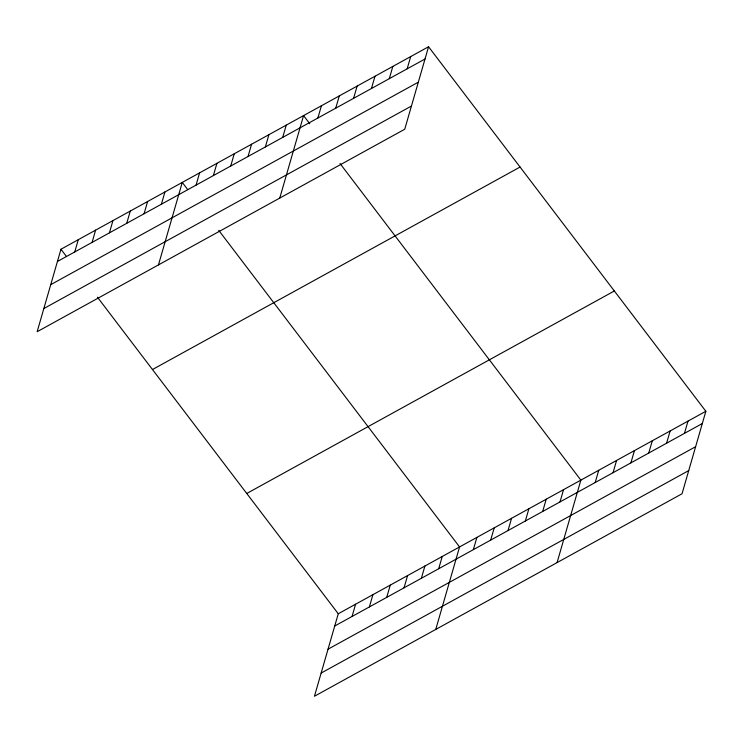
<?xml version="1.0" encoding="UTF-8"?>
<svg xmlns="http://www.w3.org/2000/svg" width="743" height="743" viewBox="0 0 743 743"><rect width="100%" height="100%" fill="white"/><g stroke="black" fill="none" stroke-linecap="round" stroke-linejoin="round"><path stroke-width="1.11" d="M428.553 46.744L60.963 249.239L37.15 331.722L404.74 129.236L428.553 46.744L705.85 411.278L682.037 493.761L314.447 696.256L338.26 613.764L705.85 411.278M74.755 251.942L78.284 239.692M92.086 242.394L95.615 230.144M109.416 232.847L112.945 220.597M126.737 223.299L130.276 211.049M144.068 213.752L147.606 201.502M161.398 204.214L164.937 191.963M158.454 264.907L182.267 182.416L187.765 189.651M196.059 185.118L199.598 172.868M213.39 175.571L216.919 163.321M230.72 166.023L234.249 153.773M248.041 156.476L251.58 144.226M265.372 146.938L268.91 134.687M282.702 137.39L286.241 125.14M279.758 198.084L303.571 115.592L309.766 123.728M317.883 118.007L321.422 105.757M335.743 108.172L339.282 95.921M353.594 98.336L357.132 86.086M371.454 88.501L374.983 76.25M389.304 78.665L392.843 66.415M407.164 68.83L410.693 56.579M352.052 616.467L355.591 604.217M369.382 606.92L372.921 594.669M386.713 597.381L390.251 585.131M404.043 587.834L407.573 575.584M421.374 578.286L424.903 566.036M438.695 568.739L442.234 556.488M435.751 629.432L459.564 546.941L218.73 230.349M473.356 549.644L476.895 537.393M490.686 540.105L494.225 527.855M508.017 530.558L511.555 518.308M525.347 521.01L528.886 508.76M542.678 511.463L546.207 499.212M560.008 501.915L563.538 489.665M557.064 562.609L580.868 480.117L340.034 163.525M595.189 482.541L598.728 470.282M613.04 472.706L616.579 460.456M630.9 462.87L634.429 450.62M648.75 453.035L652.289 440.785M666.601 443.2L670.14 430.949M684.461 433.364L687.999 421.114M57.425 261.49L425.015 58.994M50.738 284.662L418.328 82.176M43.837 308.549L411.427 106.054M152.473 369.531L520.063 167.036M246.75 493.473L614.34 290.977M334.721 626.015L702.311 423.529M328.034 649.196L695.624 446.701M321.143 673.074L688.733 470.588M60.963 249.239L66.461 256.474M97.426 297.172L338.26 613.764"/></g></svg>
